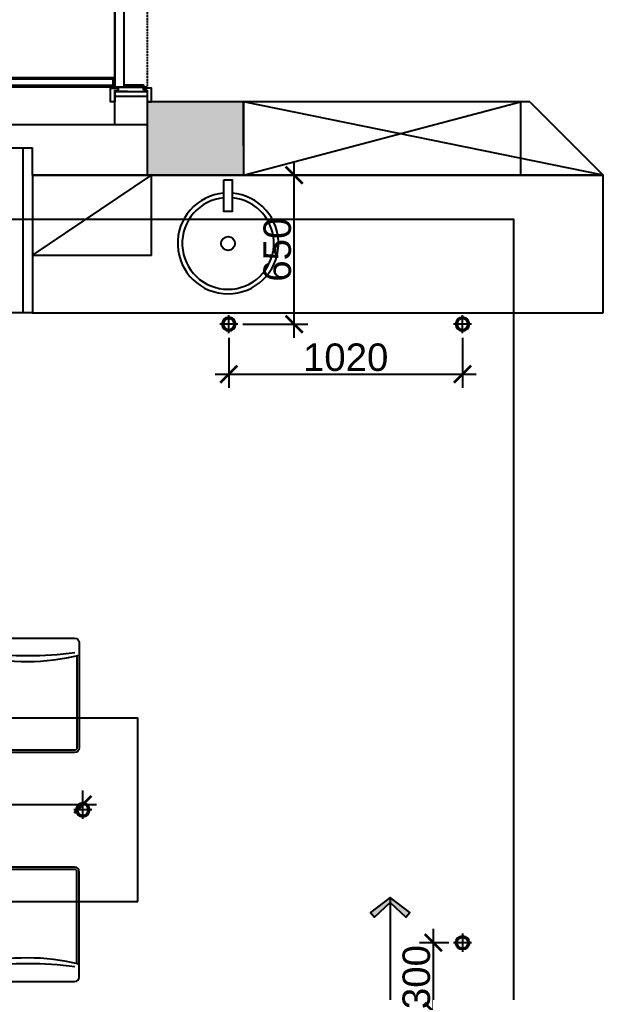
# Model space of a CAD drawing. Header units: millimetres. Extents: x 148889 to 229003, y -70503 to 111106.
# Drawn here: x 207270 to 209832, y 58910 to 63157 of the extents above; entities that cross this region are included whole.
import ezdxf
from ezdxf.lldxf.tags import DXFTag

# ---------------------------------------------------------------- set-up
doc = ezdxf.new("R2010")
doc.units = ezdxf.units.MM
doc.linetypes.add('DASHED2', pattern=[0.375, 0.25, -0.125])
doc.linetypes.add('HIDDEN', pattern=[0.375, 0.25, -0.125])
for name, color, linetype in [('C-天花标高', 1, 'Continuous'), ('C-灯具1', 2, 'Continuous'), ('C-门套', 16, 'Continuous'), ('P-原墙线', 7, 'Continuous'), ('P-固定家具1(到顶)', 3, 'Continuous'), ('P-新墙线', 4, 'Continuous'), ('P-活动家具', 3, 'Continuous'), ('P-门', 1, 'Continuous'), ('P-门套', 1, 'Continuous')]:
    doc.layers.add(name, color=color, linetype=linetype)
doc.styles.add('Arial', font='arial.ttf')
doc.styles.add('ROMANS', font='ROMANS.shx', dxfattribs={"bigfont": 'BIGFONT.shx'})
tags = doc.linetypes.add('ACAD_ISO03W100', pattern=[30, 12, -18]).pattern_tags.tags
tags[6:7] = [DXFTag(74, 4), DXFTag(75, 0), DXFTag(340, '0'), DXFTag(46, 1.0), DXFTag(50, 0.0), DXFTag(44, 0.0), DXFTag(45, 0.0)]
tags[4:5] = [DXFTag(74, 4), DXFTag(75, 0), DXFTag(340, '0'), DXFTag(46, 1.0), DXFTag(50, 0.0), DXFTag(44, 0.0), DXFTag(45, 0.0)]
doc.dimstyles.new('1比60', dxfattribs={"dimscale": 60, "dimtxt": 2, "dimasz": 1.25, "dimexe": 1, "dimexo": 1, "dimgap": 0.2, "dimtad": 1, "dimdec": 0, "dimrnd": 0.005, "dimzin": 0, "dimdsep": 46, "dimtxsty": 'Arial', "dimblk": 'ARCHTICK', "dimcen": 0.125, "dimdle": 1, "dimclrd": 44, "dimclre": 44, "dimclrt": 50, "dimadec": 0, "dimazin": 0, "dimtfac": 1, "dimtdec": 0, "dimtix": 1, "dimtmove": 2, "dimatfit": 3, "dimldrblk": 'DOT', "dimfxl": 4, "dimfxlon": 1, "dimtvp": 1, "dimtolj": 1, "dimtzin": 0, "dimarcsym": 0})
doc.dimstyles.new('出图比例1：50', dxfattribs={"dimscale": 50, "dimtxt": 2.5, "dimasz": 2, "dimexe": 2, "dimexo": 2, "dimgap": 1, "dimtad": 1, "dimdec": 0, "dimrnd": 5, "dimzin": 0, "dimdsep": 46, "dimtxsty": 'ROMANS', "dimblk1": 'ZHL_XS', "dimblk2": 'ZHL_XS', "dimsah": 1, "dimcen": 0.09, "dimclrd": 256, "dimclre": 256, "dimclrt": 41, "dimadec": 0, "dimazin": 0, "dimtfac": 1, "dimtdec": 4, "dimtix": 1, "dimtmove": 2, "dimatfit": 3, "dimldrblk": 'ZHL_JT', "dimfxl": 1, "dimtolj": 1, "dimtzin": 0, "dimarcsym": 0})

# ---------------------------------------------------------------- blocks, each defined once
blk = doc.blocks.new('ZHL_JT')
blk.add_line((-0.221, 0), (-1, 0))
blk.add_lwpolyline([(-0.221, 0), (-0.861, -0.689), (-0.654, -0.862), (0, 0), (-0.654, 0.862), (-0.861, 0.689)], close=True)
for points in [[(-0.861, 0.689), (-0.654, 0.862), (-0.221, 0), (0, 0)], [(-0.861, -0.689), (-0.654, -0.862), (-0.221, 0), (0, 0)]]:
    blk.add_solid(points)
blk = doc.blocks.new('ZHL_XS')
blk.add_line((-1, 0), (0, 0))
at = {"const_width": 0.2}
blk.add_lwpolyline([(-0.6, -0.6), (0.6, 0.6)], dxfattribs=at)
blk = doc.blocks.new('A$C01C20CD7')
at = {"layer": 'C-灯具1'}
for p, q in [((52.8, 105.7, 2984.9), (52.8, 0, 2984.9)), ((0, 52.8, 2984.9), (105.7, 52.8, 2984.9))]:
    blk.add_line(p, q, dxfattribs=at)
for radius in [39.9, 31.7]:
    blk.add_circle((52.8, 52.8, 2984.9), radius, dxfattribs=at)
blk = doc.blocks.new('A$C404574AA')
at = {"layer": 'P-门'}
for p, q in [((650.6, 803, 233.2), (650.6, 784, 233.2)), ((760.1, 803, 233.2), (650.6, 803, 233.2)), ((741.1, 784, 233.2), (650.6, 784, 233.2)), ((741.1, 784, 233.2), (760.1, 803, 233.2)), ((741.1, 784, 233.2), (741.1, 758, 233.2)), ((760.1, 803, 233.2), (760.1, 758, 233.2)), ((90, 753, 233.2), (840, 753, 233.2)), ((90, 713, 233.2), (90, 753, 233.2)), ((730.6, 758, 233.2), (730.6, 753, 233.2)), ((730.6, 758, 233.2), (770.6, 758, 233.2)), ((740.8, 753, 233.2), (740.8, 713, 233.2)), ((760.3, 753, 233.2), (760.3, 713, 233.2)), ((770.6, 758, 233.2), (770.6, 753, 233.2)), ((840, 713, 233.2), (840, 753, 233.2)), ((90, 713, 233.2), (840, 713, 233.2)), ((741.1, 682, 233.2), (650.6, 682, 233.2)), ((650.6, 663, 233.2), (650.6, 682, 233.2)), ((730.6, 708, 233.2), (730.6, 713, 233.2)), ((730.6, 708, 233.2), (770.6, 708, 233.2)), ((741.1, 682, 233.2), (741.1, 708, 233.2)), ((741.1, 682, 233.2), (760.1, 663, 233.2)), ((760.1, 663, 233.2), (760.1, 708, 233.2)), ((770.6, 708, 233.2), (770.6, 713, 233.2)), ((760.1, 663, 233.2), (650.6, 663, 233.2))]:
    blk.add_line(p, q, dxfattribs=at)
at = {"layer": 'P-门', "color": 252, "linetype": 'ACAD_ISO03W100', "ltscale": 0.001}
for p, q in [((50, 753, 233.2), (50, 3, 233.2)), ((50, 753, 233.2), (90, 753, 233.2)), ((90, 753, 233.2), (90, 3, 233.2)), ((90, 3, 233.2), (90, 743, 233.2)), ((0, 82.9, 233.2), (0, 192.4, 233.2)), ((0, 192.4, 233.2), (19, 192.4, 233.2)), ((19, 101.9, 233.2), (19, 192.4, 233.2)), ((140, 192.4, 233.2), (121, 192.4, 233.2)), ((121, 101.9, 233.2), (121, 192.4, 233.2)), ((140, 82.9, 233.2), (140, 192.4, 233.2)), ((19, 101.9, 233.2), (0, 82.9, 233.2)), ((19, 101.9, 233.2), (45, 101.9, 233.2)), ((45, 112.4, 233.2), (45, 72.4, 233.2)), ((45, 112.4, 233.2), (50, 112.4, 233.2)), ((90, 102.2, 233.2), (50, 102.2, 233.2)), ((95, 112.4, 233.2), (90, 112.4, 233.2)), ((95, 112.4, 233.2), (95, 72.4, 233.2)), ((121, 101.9, 233.2), (95, 101.9, 233.2)), ((121, 101.9, 233.2), (140, 82.9, 233.2)), ((0, 82.9, 233.2), (45, 82.9, 233.2)), ((45, 72.4, 233.2), (50, 72.4, 233.2)), ((90, 82.7, 233.2), (50, 82.7, 233.2)), ((95, 72.4, 233.2), (90, 72.4, 233.2)), ((140, 82.9, 233.2), (95, 82.9, 233.2)), ((50, 3, 233.2), (90, 3, 233.2))]:
    blk.add_line(p, q, dxfattribs=at)
at = {"layer": 'P-门', "color": 252}
for p, q in [((100, 713, 233.2), (100, 753, 233.2)), ((100, 747, 233.2), (740.8, 747, 233.2)), ((760.3, 747, 233.2), (832, 747, 233.2)), ((832, 713, 233.2), (832, 753, 233.2)), ((100, 719, 233.2), (740.8, 719, 233.2)), ((760.3, 719, 233.2), (832, 719, 233.2))]:
    blk.add_line(p, q, dxfattribs=at)
at = {"layer": 'P-门', "color": 252, "linetype": 'DASHED2'}
blk.add_arc((154.7, 685.8, 233.2), 685.8, 264.5854, 2.2759, dxfattribs=at)
blk = doc.blocks.new('A$C0BB32EA6')
at = {"color": 250}
blk.add_arc((223.5, 2013), 1591.3, 262.6127, 277.3873, dxfattribs=at)
at = {"layer": 'P-活动家具'}
for p, q in [((0, 480), (0, 118.4)), ((430, 500), (20, 500)), ((450, 118.4), (450, 480)), ((0, 118.4), (0, 20)), ((450, 20), (450, 118.4)), ((20, 0), (430, 0))]:
    blk.add_line(p, q, dxfattribs=at)
at = {"layer": 'P-活动家具', "color": 250}
for p, q in [((10, 421.9), (10, 20)), ((440, 20), (440, 421.9)), ((20, 10), (430, 10))]:
    blk.add_line(p, q, dxfattribs=at)
at = {"layer": 'P-活动家具'}
for centre, radius, start, end in [((20, 480), 20, 90, 180), ((430, 480), 20, 0, 90), ((225, 1333.7), 937.3, 256.11, 283.89), ((20, 20), 20, 180, 270), ((430, 20), 20, 270, 0)]:
    blk.add_arc(centre, radius, start, end, dxfattribs=at)
at = {"layer": 'P-活动家具', "color": 250}
for centre, start, end in [((20, 20), 180, 270), ((430, 20), 270, 0)]:
    blk.add_arc(centre, 10, start, end, dxfattribs=at)
blk = doc.blocks.new('A$C323B2213')
at = {"layer": 'P-活动家具'}
blk.add_lwpolyline([(0, 1149.9), (0, 349.9), (1600, 349.9), (1600, 1149.9)], close=True, dxfattribs=at)
blk.add_blockref('A$C0BB32EA6', (256.2, 999.9), dxfattribs=at)
at = {"layer": 'P-活动家具', "xscale": -1}
blk.add_blockref('A$C0BB32EA6', (1311.6, 999.9), dxfattribs=at)
at = {"layer": 'P-活动家具', "xscale": -1, "rotation": 180}
blk.add_blockref('A$C0BB32EA6', (256.2, 500), dxfattribs=at)
at = {"layer": 'P-活动家具', "rotation": 180}
blk.add_blockref('A$C0BB32EA6', (1311.6, 500), dxfattribs=at)
blk = doc.blocks.new('A$C54785E95')
at = {"layer": 'P-新墙线', "color": 252}
blk.add_circle((220, 220), 30.3, dxfattribs=at)
at = {"layer": 'P-活动家具', "color": 252}
blk.add_lwpolyline([(201.8, 497), (238.2, 497), (238.2, 359.6), (201.8, 359.6)], close=True, dxfattribs=at)
for radius, start, end in [(220, 94.7371, 85.2629), (200, 95.2121, 84.7879)]:
    blk.add_arc((220, 220), radius, start, end, dxfattribs=at)
blk = doc.blocks.new('_ArchTick')
at = {"color": 0, "linetype": 'ByBlock', "const_width": 0.15}
blk.add_lwpolyline([(-0.5, -0.5), (0.5, 0.5)], dxfattribs=at)
blk = doc.blocks.new('*D1029')
at = {"layer": 'P-新墙线', "color": 44, "lineweight": -2, "transparency": 16777216}
for p, q in [((208468.7, 61767.5), (208468.7, 62537.5)), ((208306.9, 62477.5), (208528.7, 62477.5)), ((208244.6, 61827.5), (208528.7, 61827.5))]:
    blk.add_line(p, q, dxfattribs=at)
at = {"layer": 'P-新墙线', "color": 44, "lineweight": -2, "transparency": 16777216, "xscale": 75, "yscale": 75, "zscale": 75}
for p, rotation in [((208468.7, 62477.5), 90), ((208468.7, 61827.5), 270)]:
    blk.add_blockref('_ArchTick', p, dxfattribs=dict(at, rotation=rotation))
at = {"layer": 'P-新墙线', "color": 50, "transparency": 16777216, "insert": (208395.5, 62152.5), "char_height": 120, "attachment_point": 5, "rotation": 90, "style": 'Arial'}
blk.add_mtext('\\A1;650', dxfattribs=at)
blk = doc.blocks.new('_Dot')
at = {"color": 0, "linetype": 'ByBlock', "lineweight": -2}
blk.add_line((-0.5, 0), (-1, 0), dxfattribs=at)
at = {"color": 0, "linetype": 'ByBlock', "const_width": 0.5}
blk.add_lwpolyline([(-0.25, 0, 1), (0.25, 0, 1)], format="xyb", close=True, dxfattribs=at)
blk = doc.blocks.new('*D1030')
at = {"layer": 'P-新墙线', "color": 44, "lineweight": -2, "transparency": 16777216}
for p, q in [((208183.6, 61767.5), (208183.6, 61549)), ((209203.2, 61767.5), (209203.2, 61549)), ((208123.6, 61609), (209263.2, 61609))]:
    blk.add_line(p, q, dxfattribs=at)
at = {"layer": 'P-新墙线', "color": 44, "lineweight": -2, "transparency": 16777216, "xscale": 75, "yscale": 75, "zscale": 75, "rotation": 180}
blk.add_blockref('_ArchTick', (208183.6, 61609), dxfattribs=at)
at = {"layer": 'P-新墙线', "color": 44, "lineweight": -2, "transparency": 16777216, "xscale": 75, "yscale": 75, "zscale": 75}
blk.add_blockref('_ArchTick', (209203.2, 61609), dxfattribs=at)
at = {"layer": 'P-新墙线', "color": 50, "transparency": 16777216, "insert": (208693.4, 61682.3), "char_height": 120, "attachment_point": 5, "style": 'Arial'}
blk.add_mtext('\\A1;1020', dxfattribs=at)
blk = doc.blocks.new('*D1031')
at = {"layer": 'P-新墙线', "color": 44, "lineweight": -2, "transparency": 16777216}
for p, q in [((209075.6, 59187.5), (209075.6, 58767.5)), ((209143.2, 59127.5), (209015.6, 59127.5)), ((209143.2, 58827.5), (209015.6, 58827.5))]:
    blk.add_line(p, q, dxfattribs=at)
at = {"layer": 'P-新墙线', "color": 44, "lineweight": -2, "transparency": 16777216, "xscale": 75, "yscale": 75, "zscale": 75}
for p, rotation in [((209075.6, 59127.5), 90), ((209075.6, 58827.5), 270)]:
    blk.add_blockref('_ArchTick', p, dxfattribs=dict(at, rotation=rotation))
at = {"layer": 'P-新墙线', "color": 50, "transparency": 16777216, "insert": (209002.2, 58977.5), "char_height": 120, "attachment_point": 5, "rotation": 90, "style": 'Arial'}
blk.add_mtext('\\A1;300', dxfattribs=at)
blk = doc.blocks.new('*D1078')
at = {"layer": 'P-新墙线', "color": 44, "lineweight": -2, "transparency": 16777216}
for p, q in [((206426.6, 59731.3), (206426.6, 59791.3)), ((207546.6, 59731.3), (207546.6, 59791.3)), ((206366.6, 59731.3), (207606.6, 59731.3))]:
    blk.add_line(p, q, dxfattribs=at)
at = {"layer": 'P-新墙线', "color": 44, "lineweight": -2, "transparency": 16777216, "xscale": 75, "yscale": 75, "zscale": 75, "rotation": 180}
blk.add_blockref('_ArchTick', (206426.6, 59731.3), dxfattribs=at)
at = {"layer": 'P-新墙线', "color": 44, "lineweight": -2, "transparency": 16777216, "xscale": 75, "yscale": 75, "zscale": 75}
blk.add_blockref('_ArchTick', (207546.6, 59731.3), dxfattribs=at)
at = {"layer": 'P-新墙线', "color": 50, "transparency": 16777216, "insert": (206986.6, 59804.5), "char_height": 120, "attachment_point": 5, "style": 'Arial'}
blk.add_mtext('\\A1;1120', dxfattribs=at)

msp = doc.modelspace()

# ---------------------------------------------------------------- hatches: boundary and pattern name
at = {"layer": 'P-原墙线'}
h = msp.add_hatch(color=8, dxfattribs=at)
h.paths.add_polyline_path([(208246.9, 62477.5), (208246.9, 62607.5), (208246.9, 62797.5), (207826.9, 62797.5), (207826.9, 62697.5), (207826.9, 62477.5)])
h.paths.add_polyline_path([(211006.9, 62477.5), (211331.9, 62477.5), (211331.9, 63097.5), (211006.9, 63097.5)])

# ---------------------------------------------------------------- linework, layer by layer
at = {"color": 7}
msp.add_lwpolyline([(209427.3, 58412.5), (209427.3, 62284.4), (204516.9, 62284.4)], dxfattribs=at)
at = {"layer": 'C-门套', "linetype": 'HIDDEN', "elevation": 116.6}
msp.add_lwpolyline([(207826.9, 63612.5), (207826.9, 62862.5), (207686.9, 62862.5), (207686.9, 63612.5)], close=True, dxfattribs=at)
at = {"layer": 'P-原墙线'}
for p, q in [((208246.9, 62797.5), (207826.9, 62797.5)), ((207826.9, 62797.5), (207826.9, 62697.5)), ((208246.9, 62607.5), (208246.9, 62797.5)), ((207826.9, 62697.5), (205726.9, 62697.5)), ((207826.9, 62697.5), (207826.9, 62477.5)), ((208246.9, 62607.5), (208246.9, 62477.5)), ((207326.9, 62477.5), (207326.9, 62597.5)), ((207326.9, 62477.5), (208246.9, 62477.5))]:
    msp.add_line(p, q, dxfattribs=at)
msp.add_lwpolyline([(206146.9, 62477.5), (206146.9, 62597.5), (207326.9, 62597.5)], dxfattribs=at)
at = {"layer": 'P-固定家具1(到顶)'}
for p, q in [((209496.5, 62797.5), (208246.9, 62797.5)), ((208246.9, 62797.5), (208246.9, 62477.5)), ((207286.9, 61877.5), (207286.9, 62597.5)), ((209816.5, 62477.5), (207325.9, 62477.5)), ((207326.9, 62477.5), (207326.9, 61877.5)), ((208236.9, 62477.5), (209816.5, 62477.5)), ((209816.5, 61877.5), (209816.5, 62477.5)), ((207325.9, 61877.5), (206246.9, 61877.5)), ((207325.9, 61877.5), (209816.5, 61877.5))]:
    msp.add_line(p, q, dxfattribs=at)
at = {"layer": 'P-固定家具1(到顶)', "color": 252}
for p, q in [((209816.5, 62477.5), (208246.9, 62797.5)), ((208246.9, 62477.5), (209456.5, 62797.5)), ((207325.9, 62127.5), (207845.5, 62477.5)), ((207845.5, 62127.5), (207845.5, 62477.5)), ((207845.5, 62127.5), (207325.9, 62127.5))]:
    msp.add_line(p, q, dxfattribs=at)
at = {"layer": 'P-新墙线'}
for p, q in [((209496.5, 62797.5), (209456.5, 62797.5)), ((209456.5, 62797.5), (209456.5, 62477.5)), ((209496.5, 62797.5), (209816.5, 62477.5)), ((209816.5, 62477.5), (209456.5, 62477.5))]:
    msp.add_line(p, q, dxfattribs=at)
at = {"layer": 'P-新墙线', "linetype": 'ByBlock', "ltscale": 3, "elevation": 116.6}
msp.add_lwpolyline([(207686.9, 62822.5), (207826.9, 62822.5), (207826.9, 62697.5), (207686.9, 62697.5)], close=True, dxfattribs=at)
at = {"layer": 'P-门套'}
for p, q in [((207686.9, 62857.5, 233.2), (207686.9, 62862.5, 233.2)), ((207686.9, 62862.5, 233.2), (207731.9, 62862.5, 233.2)), ((207731.9, 62862.5, 233.2), (207826.9, 62862.5, 116.6)), ((207826.9, 62862.5, 116.6), (207811.9, 62862.5, 116.6)), ((207811.9, 62862.5, 116.6), (207826.9, 62862.5, 116.6)), ((207826.9, 62857.5, 116.6), (207826.9, 62862.5, 116.6)), ((207701.9, 62857.5, 233.2), (207686.9, 62857.5, 233.2)), ((207686.9, 62842.5, 116.6), (207686.9, 62849.5, 116.6)), ((207686.9, 62849.5, 233.2), (207701.9, 62849.5, 233.2)), ((207686.9, 62842.5, 116.6), (207826.9, 62842.5)), ((207686.9, 62822.5, 116.6), (207686.9, 62842.5, 116.6)), ((207686.9, 62842.5, 116.6), (207741.9, 62842.5, 116.6)), ((207741.9, 62842.5, 116.6), (207686.9, 62842.5, 116.6)), ((207686.9, 62822.5, 192), (207826.9, 62822.5)), ((207701.9, 62849.5, 233.2), (207701.9, 62857.5, 233.2)), ((207741.9, 62842.5, 116.6), (207826.9, 62842.5)), ((207811.9, 62849.5, 116.6), (207811.9, 62857.5, 116.6)), ((207811.9, 62857.5, 116.6), (207826.9, 62857.5, 116.6)), ((207826.9, 62849.5, 116.6), (207811.9, 62849.5, 116.6)), ((207826.9, 62842.5), (207826.9, 62849.5)), ((207826.9, 62842.5), (207826.9, 62822.5))]:
    msp.add_line(p, q, dxfattribs=at)
msp.add_lwpolyline([(207811.9, 62872.5), (207811.9, 62862.5), (207731.9, 62862.5), (207731.9, 62872.5)], close=True, dxfattribs=at)
at = {"layer": 'P-门套', "elevation": 116.6}
msp.add_lwpolyline([(207686.9, 62849.5), (207686.9, 62797.5), (207666.9, 62797.5), (207666.9, 62857.5), (207686.9, 62857.5)], dxfattribs=at)
at = {"layer": 'P-门套'}
msp.add_lwpolyline([(207826.9, 62849.5), (207826.9, 62797.5), (207846.9, 62797.5), (207846.9, 62857.5), (207826.9, 62857.5)], dxfattribs=at)

# ---------------------------------------------------------------- block references
at = {"layer": 'C-灯具1', "yscale": 0.7496251873672009, "rotation": 270}
for p, xscale, zscale in [((208144, 61787.9, -2237.5), -0.7496251873672009, 0.7496251874062951), ((209163.6, 61787.9, -2237.5), -0.7496251873672009, 0.7496251874062951), ((207507, 59667.9, -2237.5), -0.7496251873672009, 0.7496251874062951), ((209163.6, 59167.1, -2237.5), 0.7496251873672009, 0.7496251873672009)]:
    msp.add_blockref('A$C01C20CD7', p, dxfattribs=dict(at, xscale=xscale, zscale=zscale))
at = {"layer": 'P-活动家具'}
msp.add_blockref('A$C54785E95', (207960.2, 61959.9), dxfattribs=at)
at = {"layer": 'P-活动家具', "rotation": 180}
msp.add_blockref('A$C323B2213', (207786.9, 60457.4), dxfattribs=at)
at = {"layer": 'P-门', "rotation": 180}
msp.add_blockref('A$C404574AA', (207776.9, 63615.5, -116.6), dxfattribs=at)

# ---------------------------------------------------------------- dimensions: what is measured, and where the dimension line sits
at = {"layer": 'P-新墙线'}
for base, p1, p2, picture, middle in [((208468.7, 62477.5), (208184.6, 61827.5), (208246.9, 62477.5), '*D1029', (208395.5, 62152.5)), ((209075.6, 58827.5), (209203.2, 59127.5, 0), (209203.2, 58827.5), '*D1031', (209002.2, 58977.5))]:
    dim = msp.add_linear_dim(base=base, p1=p1, p2=p2, angle=90, dimstyle='1比60', dxfattribs=at)
    dim.commit()
    dim.dimension.update_dxf_attribs({"geometry": picture, "text_midpoint": middle})
for p1, p2, distance, picture, middle in [((208183.6, 61827.5), (209203.2, 61827.5), -218.4, '*D1030', (208693.4, 61682.3)), ((206426.6, 59707.5), (207546.6, 59707.5), 23.8, '*D1078', (206986.6, 59804.5))]:
    dim = msp.add_aligned_dim(p1=p1, p2=p2, distance=distance, dimstyle='1比60', dxfattribs=at)
    dim.commit()
    dim.dimension.update_dxf_attribs({"geometry": picture, "text_midpoint": middle})

# ---------------------------------------------------------------- leaders
at = {"layer": 'C-天花标高'}
msp.add_leader([(208887.6, 59325.1), (208887.6, 55588.4), (208987.6, 55588.4)], dimstyle='出图比例1：50', override={"dimgap": 1, "dimtad": 0}, dxfattribs=at)

doc.saveas('drawing.dxf')
